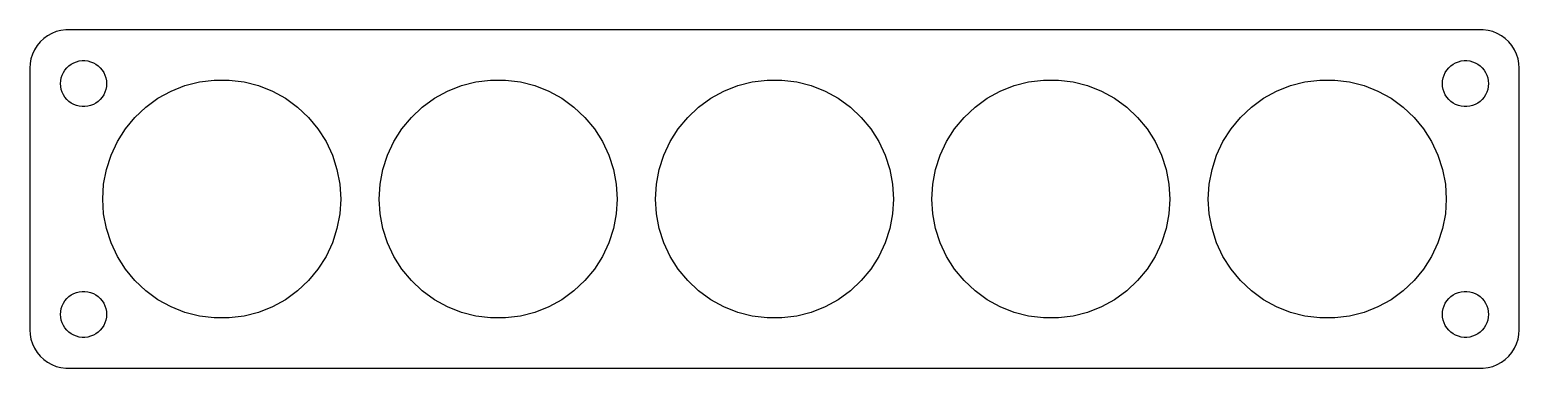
# Model space of a CAD drawing. Header units: metres. Extents: x -97 to 97, y 32 to 76.
import ezdxf

# ---------------------------------------------------------------- set-up
doc = ezdxf.new("R2010")
doc.units = ezdxf.units.M

msp = doc.modelspace()

# ---------------------------------------------------------------- linework, layer by layer
for p, q in [((-93.5451, 75.7553), (-94.1289, 75.5241)), ((-92.9369, 75.9114), (-93.5451, 75.7553)), ((-92.3139, 75.9901), (-92.9369, 75.9114)), ((92.3139, 75.9901), (-92.3139, 75.9901)), ((92.9369, 75.9114), (92.3139, 75.9901)), ((93.5451, 75.7553), (92.9369, 75.9114)), ((94.1289, 75.5241), (93.5451, 75.7553)), ((-96.0451, 73.9389), (-96.3815, 73.4088)), ((-95.6448, 74.4227), (-96.0451, 73.9389)), ((-95.1871, 74.8526), (-95.6448, 74.4227)), ((-94.6791, 75.2216), (-95.1871, 74.8526)), ((-94.1289, 75.5241), (-94.6791, 75.2216)), ((94.6791, 75.2216), (94.1289, 75.5241)), ((95.1871, 74.8526), (94.6791, 75.2216)), ((95.6448, 74.4227), (95.1871, 74.8526)), ((96.0451, 73.9389), (95.6448, 74.4227)), ((96.3815, 73.4088), (96.0451, 73.9389)), ((-96.8429, 72.2434), (-96.9606, 71.6267)), ((-96.6489, 72.8406), (-96.8429, 72.2434)), ((-96.3815, 73.4088), (-96.6489, 72.8406)), ((-91.2773, 71.7145), (-90.927, 71.8532)), ((-90.927, 71.8532), (-90.5621, 71.9469)), ((-90.5621, 71.9469), (-90.1884, 71.9941)), ((-90.1884, 71.9941), (-89.8116, 71.9941)), ((-89.8116, 71.9941), (-89.4379, 71.9469)), ((-89.4379, 71.9469), (-89.073, 71.8532)), ((-89.073, 71.8532), (-88.7227, 71.7145)), ((88.7227, 71.7145), (89.073, 71.8532)), ((89.073, 71.8532), (89.4379, 71.9469)), ((89.4379, 71.9469), (89.8116, 71.9941)), ((89.8116, 71.9941), (90.1884, 71.9941)), ((90.1884, 71.9941), (90.5621, 71.9469)), ((90.5621, 71.9469), (90.927, 71.8532)), ((90.927, 71.8532), (91.2773, 71.7145)), ((96.6489, 72.8406), (96.3815, 73.4088)), ((96.8429, 72.2434), (96.6489, 72.8406)), ((96.9606, 71.6267), (96.8429, 72.2434)), ((-96.9606, 71.6267), (-97, 71)), ((-97, 71), (-97, 37)), ((-92.9057, 69.7461), (-92.7893, 70.1044)), ((-92.7893, 70.1044), (-92.6289, 70.4453)), ((-92.6289, 70.4453), (-92.427, 70.7634)), ((-92.427, 70.7634), (-92.1869, 71.0536)), ((-92.1869, 71.0536), (-91.9123, 71.3115)), ((-91.9123, 71.3115), (-91.6075, 71.533)), ((-91.6075, 71.533), (-91.2773, 71.7145)), ((-88.7227, 71.7145), (-88.3925, 71.533)), ((-88.3925, 71.533), (-88.0877, 71.3115)), ((-88.0877, 71.3115), (-87.8131, 71.0536)), ((-87.8131, 71.0536), (-87.573, 70.7634)), ((-87.573, 70.7634), (-87.3711, 70.4453)), ((-87.3711, 70.4453), (-87.2107, 70.1044)), ((-87.2107, 70.1044), (-87.0943, 69.7461)), ((87.0943, 69.7461), (87.2107, 70.1044)), ((87.2107, 70.1044), (87.3711, 70.4453)), ((87.3711, 70.4453), (87.573, 70.7634)), ((87.573, 70.7634), (87.8131, 71.0536)), ((87.8131, 71.0536), (88.0877, 71.3115)), ((88.0877, 71.3115), (88.3925, 71.533)), ((88.3925, 71.533), (88.7227, 71.7145)), ((91.2773, 71.7145), (91.6075, 71.533)), ((91.6075, 71.533), (91.9123, 71.3115)), ((91.9123, 71.3115), (92.1869, 71.0536)), ((92.1869, 71.0536), (92.427, 70.7634)), ((92.427, 70.7634), (92.6289, 70.4453)), ((92.6289, 70.4453), (92.7893, 70.1044)), ((92.7893, 70.1044), (92.9057, 69.7461)), ((97, 71), (96.9606, 71.6267)), ((97, 37), (97, 71)), ((-93, 69), (-92.9763, 69.376)), ((-92.9763, 68.624), (-93, 69)), ((-92.9763, 69.376), (-92.9057, 69.7461)), ((-92.9057, 68.2539), (-92.9763, 68.624)), ((-92.7893, 67.8956), (-92.9057, 68.2539)), ((-87.0943, 68.2539), (-87.2107, 67.8956)), ((-87.0943, 69.7461), (-87.0237, 69.376)), ((-87.0237, 68.624), (-87.0943, 68.2539)), ((-87.0237, 69.376), (-87, 69)), ((-87, 69), (-87.0237, 68.624)), ((-80.3053, 67.0871), (-78.5996, 68.0248)), ((-78.5996, 68.0248), (-76.7898, 68.7414)), ((-76.7898, 68.7414), (-74.9044, 69.2254)), ((-74.9044, 69.2254), (-72.9733, 69.4694)), ((-72.9733, 69.4694), (-71.0267, 69.4694)), ((-71.0267, 69.4694), (-69.0956, 69.2254)), ((-69.0956, 69.2254), (-67.2102, 68.7414)), ((-67.2102, 68.7414), (-65.4004, 68.0248)), ((-65.4004, 68.0248), (-63.6947, 67.0871)), ((-44.3053, 67.0871), (-42.5996, 68.0248)), ((-42.5996, 68.0248), (-40.7898, 68.7414)), ((-40.7898, 68.7414), (-38.9044, 69.2254)), ((-38.9044, 69.2254), (-36.9733, 69.4694)), ((-36.9733, 69.4694), (-35.0267, 69.4694)), ((-35.0267, 69.4694), (-33.0956, 69.2254)), ((-33.0956, 69.2254), (-31.2102, 68.7414)), ((-31.2102, 68.7414), (-29.4004, 68.0248)), ((-29.4004, 68.0248), (-27.6947, 67.0871)), ((-8.3053, 67.0871), (-6.5996, 68.0248)), ((-6.5996, 68.0248), (-4.7897, 68.7414)), ((-4.7897, 68.7414), (-2.9044, 69.2254)), ((-2.9044, 69.2254), (-0.9733, 69.4694)), ((-0.9733, 69.4694), (0.9733, 69.4694)), ((0.9733, 69.4694), (2.9044, 69.2254)), ((2.9044, 69.2254), (4.7897, 68.7414)), ((4.7897, 68.7414), (6.5996, 68.0248)), ((6.5996, 68.0248), (8.3053, 67.0871)), ((27.6947, 67.0871), (29.4004, 68.0248)), ((29.4004, 68.0248), (31.2102, 68.7414)), ((31.2102, 68.7414), (33.0956, 69.2254)), ((33.0956, 69.2254), (35.0267, 69.4694)), ((35.0267, 69.4694), (36.9733, 69.4694)), ((36.9733, 69.4694), (38.9044, 69.2254)), ((38.9044, 69.2254), (40.7898, 68.7414)), ((40.7898, 68.7414), (42.5996, 68.0248)), ((42.5996, 68.0248), (44.3053, 67.0871)), ((63.6947, 67.0871), (65.4004, 68.0248)), ((65.4004, 68.0248), (67.2102, 68.7414)), ((67.2102, 68.7414), (69.0956, 69.2254)), ((69.0956, 69.2254), (71.0267, 69.4694)), ((71.0267, 69.4694), (72.9733, 69.4694)), ((72.9733, 69.4694), (74.9044, 69.2254)), ((74.9044, 69.2254), (76.7898, 68.7414)), ((76.7898, 68.7414), (78.5996, 68.0248)), ((78.5996, 68.0248), (80.3053, 67.0871)), ((87, 69), (87.0237, 69.376)), ((87.0237, 68.624), (87, 69)), ((87.0237, 69.376), (87.0943, 69.7461)), ((87.0943, 68.2539), (87.0237, 68.624)), ((87.2107, 67.8956), (87.0943, 68.2539)), ((92.9057, 68.2539), (92.7893, 67.8956)), ((92.9057, 69.7461), (92.9763, 69.376)), ((92.9763, 68.624), (92.9057, 68.2539)), ((92.9763, 69.376), (93, 69)), ((93, 69), (92.9763, 68.624)), ((-92.6289, 67.5547), (-92.7893, 67.8956)), ((-92.427, 67.2366), (-92.6289, 67.5547)), ((-92.1869, 66.9464), (-92.427, 67.2366)), ((-91.9123, 66.6884), (-92.1869, 66.9464)), ((-91.6075, 66.467), (-91.9123, 66.6884)), ((-91.2773, 66.2855), (-91.6075, 66.467)), ((-90.927, 66.1468), (-91.2773, 66.2855)), ((-90.5621, 66.0531), (-90.927, 66.1468)), ((-90.1884, 66.0059), (-90.5621, 66.0531)), ((-89.8116, 66.0059), (-90.1884, 66.0059)), ((-89.4379, 66.0531), (-89.8116, 66.0059)), ((-89.073, 66.1468), (-89.4379, 66.0531)), ((-88.7227, 66.2855), (-89.073, 66.1468)), ((-88.3925, 66.467), (-88.7227, 66.2855)), ((-88.0877, 66.6884), (-88.3925, 66.467)), ((-87.8131, 66.9464), (-88.0877, 66.6884)), ((-87.573, 67.2366), (-87.8131, 66.9464)), ((-87.3711, 67.5547), (-87.573, 67.2366)), ((-87.2107, 67.8956), (-87.3711, 67.5547)), ((-81.8801, 65.9429), (-80.3053, 67.0871)), ((-63.6947, 67.0871), (-62.1199, 65.9429)), ((-45.8801, 65.9429), (-44.3053, 67.0871)), ((-27.6947, 67.0871), (-26.1199, 65.9429)), ((-9.8801, 65.9429), (-8.3053, 67.0871)), ((8.3053, 67.0871), (9.8801, 65.9429)), ((26.1199, 65.9429), (27.6947, 67.0871)), ((44.3053, 67.0871), (45.8801, 65.9429)), ((62.1199, 65.9429), (63.6947, 67.0871)), ((80.3053, 67.0871), (81.8801, 65.9429)), ((87.3711, 67.5547), (87.2107, 67.8956)), ((87.573, 67.2366), (87.3711, 67.5547)), ((87.8131, 66.9464), (87.573, 67.2366)), ((88.0877, 66.6884), (87.8131, 66.9464)), ((88.3925, 66.467), (88.0877, 66.6884)), ((88.7227, 66.2855), (88.3925, 66.467)), ((89.073, 66.1468), (88.7227, 66.2855)), ((89.4379, 66.0531), (89.073, 66.1468)), ((89.8116, 66.0059), (89.4379, 66.0531)), ((90.1884, 66.0059), (89.8116, 66.0059)), ((90.5621, 66.0531), (90.1884, 66.0059)), ((90.927, 66.1468), (90.5621, 66.0531)), ((91.2773, 66.2855), (90.927, 66.1468)), ((91.6075, 66.467), (91.2773, 66.2855)), ((91.9123, 66.6884), (91.6075, 66.467)), ((92.1869, 66.9464), (91.9123, 66.6884)), ((92.427, 67.2366), (92.1869, 66.9464)), ((92.6289, 67.5547), (92.427, 67.2366)), ((92.7893, 67.8956), (92.6289, 67.5547)), ((-84.5398, 63.1107), (-83.299, 64.6105)), ((-83.299, 64.6105), (-81.8801, 65.9429)), ((-62.1199, 65.9429), (-60.701, 64.6105)), ((-60.701, 64.6105), (-59.4602, 63.1107)), ((-48.5398, 63.1107), (-47.299, 64.6105)), ((-47.299, 64.6105), (-45.8801, 65.9429)), ((-26.1199, 65.9429), (-24.701, 64.6105)), ((-24.701, 64.6105), (-23.4602, 63.1107)), ((-12.5397, 63.1107), (-11.299, 64.6105)), ((-11.299, 64.6105), (-9.8801, 65.9429)), ((9.8801, 65.9429), (11.299, 64.6105)), ((11.299, 64.6105), (12.5397, 63.1107)), ((23.4602, 63.1107), (24.701, 64.6105)), ((24.701, 64.6105), (26.1199, 65.9429)), ((45.8801, 65.9429), (47.299, 64.6105)), ((47.299, 64.6105), (48.5398, 63.1107)), ((59.4602, 63.1107), (60.701, 64.6105)), ((60.701, 64.6105), (62.1199, 65.9429)), ((81.8801, 65.9429), (83.299, 64.6105)), ((83.299, 64.6105), (84.5398, 63.1107)), ((-85.5827, 61.4672), (-84.5398, 63.1107)), ((-59.4602, 63.1107), (-58.4172, 61.4672)), ((-49.5827, 61.4672), (-48.5398, 63.1107)), ((-23.4602, 63.1107), (-22.4172, 61.4672)), ((-13.5827, 61.4672), (-12.5397, 63.1107)), ((12.5397, 63.1107), (13.5827, 61.4672)), ((22.4172, 61.4672), (23.4602, 63.1107)), ((48.5398, 63.1107), (49.5827, 61.4672)), ((58.4172, 61.4672), (59.4602, 63.1107)), ((84.5398, 63.1107), (85.5827, 61.4672)), ((-86.4115, 59.7059), (-85.5827, 61.4672)), ((-58.4172, 61.4672), (-57.5885, 59.7059)), ((-50.4115, 59.7059), (-49.5827, 61.4672)), ((-22.4172, 61.4672), (-21.5885, 59.7059)), ((-14.4115, 59.7059), (-13.5827, 61.4672)), ((13.5827, 61.4672), (14.4115, 59.7059)), ((21.5885, 59.7059), (22.4172, 61.4672)), ((49.5827, 61.4672), (50.4115, 59.7059)), ((57.5885, 59.7059), (58.4172, 61.4672)), ((85.5827, 61.4672), (86.4115, 59.7059)), ((-87.013, 57.8547), (-86.4115, 59.7059)), ((-57.5885, 59.7059), (-56.987, 57.8547)), ((-51.013, 57.8547), (-50.4115, 59.7059)), ((-21.5885, 59.7059), (-20.987, 57.8547)), ((-15.013, 57.8547), (-14.4115, 59.7059)), ((14.4115, 59.7059), (15.013, 57.8547)), ((20.987, 57.8547), (21.5885, 59.7059)), ((50.4115, 59.7059), (51.013, 57.8547)), ((56.987, 57.8547), (57.5885, 59.7059)), ((86.4115, 59.7059), (87.013, 57.8547)), ((-87.3778, 55.9427), (-87.013, 57.8547)), ((-56.987, 57.8547), (-56.6222, 55.9427)), ((-51.3778, 55.9427), (-51.013, 57.8547)), ((-20.987, 57.8547), (-20.6222, 55.9427)), ((-15.3778, 55.9427), (-15.013, 57.8547)), ((15.013, 57.8547), (15.3778, 55.9427)), ((20.6222, 55.9427), (20.987, 57.8547)), ((51.013, 57.8547), (51.3778, 55.9427)), ((56.6222, 55.9427), (56.987, 57.8547)), ((87.013, 57.8547), (87.3778, 55.9427)), ((-87.5, 54), (-87.3778, 55.9427)), ((-56.6222, 55.9427), (-56.5, 54)), ((-51.5, 54), (-51.3778, 55.9427)), ((-20.6222, 55.9427), (-20.5, 54)), ((-15.5, 54), (-15.3778, 55.9427)), ((15.3778, 55.9427), (15.5, 54)), ((20.5, 54), (20.6222, 55.9427)), ((51.3778, 55.9427), (51.5, 54)), ((56.5, 54), (56.6222, 55.9427)), ((87.3778, 55.9427), (87.5, 54)), ((-87.3778, 52.0573), (-87.5, 54)), ((-56.5, 54), (-56.6222, 52.0573)), ((-51.3778, 52.0573), (-51.5, 54)), ((-20.5, 54), (-20.6222, 52.0573)), ((-15.3778, 52.0573), (-15.5, 54)), ((15.5, 54), (15.3778, 52.0573)), ((20.6222, 52.0573), (20.5, 54)), ((51.5, 54), (51.3778, 52.0573)), ((56.6222, 52.0573), (56.5, 54)), ((87.5, 54), (87.3778, 52.0573)), ((-87.013, 50.1453), (-87.3778, 52.0573)), ((-56.6222, 52.0573), (-56.987, 50.1453)), ((-51.013, 50.1453), (-51.3778, 52.0573)), ((-20.6222, 52.0573), (-20.987, 50.1453)), ((-15.013, 50.1453), (-15.3778, 52.0573)), ((15.3778, 52.0573), (15.013, 50.1453)), ((20.987, 50.1453), (20.6222, 52.0573)), ((51.3778, 52.0573), (51.013, 50.1453)), ((56.987, 50.1453), (56.6222, 52.0573)), ((87.3778, 52.0573), (87.013, 50.1453)), ((-86.4115, 48.2941), (-87.013, 50.1453)), ((-56.987, 50.1453), (-57.5885, 48.2941)), ((-50.4115, 48.2941), (-51.013, 50.1453)), ((-20.987, 50.1453), (-21.5885, 48.2941)), ((-14.4115, 48.2941), (-15.013, 50.1453)), ((15.013, 50.1453), (14.4115, 48.2941)), ((21.5885, 48.2941), (20.987, 50.1453)), ((51.013, 50.1453), (50.4115, 48.2941)), ((57.5885, 48.2941), (56.987, 50.1453)), ((87.013, 50.1453), (86.4115, 48.2941)), ((-85.5827, 46.5328), (-86.4115, 48.2941)), ((-57.5885, 48.2941), (-58.4172, 46.5328)), ((-49.5827, 46.5328), (-50.4115, 48.2941)), ((-21.5885, 48.2941), (-22.4172, 46.5328)), ((-13.5827, 46.5328), (-14.4115, 48.2941)), ((14.4115, 48.2941), (13.5827, 46.5328)), ((22.4172, 46.5328), (21.5885, 48.2941)), ((50.4115, 48.2941), (49.5827, 46.5328)), ((58.4172, 46.5328), (57.5885, 48.2941)), ((86.4115, 48.2941), (85.5827, 46.5328)), ((-84.5398, 44.8893), (-85.5827, 46.5328)), ((-83.299, 43.3895), (-84.5398, 44.8893)), ((-59.4602, 44.8893), (-60.701, 43.3895)), ((-58.4172, 46.5328), (-59.4602, 44.8893)), ((-48.5398, 44.8893), (-49.5827, 46.5328)), ((-47.299, 43.3895), (-48.5398, 44.8893)), ((-23.4602, 44.8893), (-24.701, 43.3895)), ((-22.4172, 46.5328), (-23.4602, 44.8893)), ((-12.5397, 44.8893), (-13.5827, 46.5328)), ((-11.299, 43.3895), (-12.5397, 44.8893)), ((12.5397, 44.8893), (11.299, 43.3895)), ((13.5827, 46.5328), (12.5397, 44.8893)), ((23.4602, 44.8893), (22.4172, 46.5328)), ((24.701, 43.3895), (23.4602, 44.8893)), ((48.5398, 44.8893), (47.299, 43.3895)), ((49.5827, 46.5328), (48.5398, 44.8893)), ((59.4602, 44.8893), (58.4172, 46.5328)), ((60.701, 43.3895), (59.4602, 44.8893)), ((84.5398, 44.8893), (83.299, 43.3895)), ((85.5827, 46.5328), (84.5398, 44.8893)), ((-81.8801, 42.0571), (-83.299, 43.3895)), ((-60.701, 43.3895), (-62.1199, 42.0571)), ((-45.8801, 42.0571), (-47.299, 43.3895)), ((-24.701, 43.3895), (-26.1199, 42.0571)), ((-9.8801, 42.0571), (-11.299, 43.3895)), ((11.299, 43.3895), (9.8801, 42.0571)), ((26.1199, 42.0571), (24.701, 43.3895)), ((47.299, 43.3895), (45.8801, 42.0571)), ((62.1199, 42.0571), (60.701, 43.3895)), ((83.299, 43.3895), (81.8801, 42.0571)), ((-92.6289, 40.4453), (-92.427, 40.7634)), ((-92.427, 40.7634), (-92.1869, 41.0536)), ((-92.1869, 41.0536), (-91.9123, 41.3116)), ((-91.9123, 41.3116), (-91.6075, 41.533)), ((-91.6075, 41.533), (-91.2773, 41.7145)), ((-91.2773, 41.7145), (-90.927, 41.8532)), ((-90.927, 41.8532), (-90.5621, 41.9469)), ((-90.5621, 41.9469), (-90.1884, 41.9941)), ((-90.1884, 41.9941), (-89.8116, 41.9941)), ((-89.8116, 41.9941), (-89.4379, 41.9469)), ((-89.4379, 41.9469), (-89.073, 41.8532)), ((-89.073, 41.8532), (-88.7227, 41.7145)), ((-88.7227, 41.7145), (-88.3925, 41.533)), ((-88.3925, 41.533), (-88.0877, 41.3116)), ((-88.0877, 41.3116), (-87.8131, 41.0536)), ((-87.8131, 41.0536), (-87.573, 40.7634)), ((-87.573, 40.7634), (-87.3711, 40.4453)), ((-80.3053, 40.9129), (-81.8801, 42.0571)), ((-78.5996, 39.9752), (-80.3053, 40.9129)), ((-63.6947, 40.9129), (-65.4004, 39.9752)), ((-62.1199, 42.0571), (-63.6947, 40.9129)), ((-44.3053, 40.9129), (-45.8801, 42.0571)), ((-42.5996, 39.9752), (-44.3053, 40.9129)), ((-27.6947, 40.9129), (-29.4004, 39.9752)), ((-26.1199, 42.0571), (-27.6947, 40.9129)), ((-8.3053, 40.9129), (-9.8801, 42.0571)), ((-6.5996, 39.9752), (-8.3053, 40.9129)), ((8.3053, 40.9129), (6.5996, 39.9752)), ((9.8801, 42.0571), (8.3053, 40.9129)), ((27.6947, 40.9129), (26.1199, 42.0571)), ((29.4004, 39.9752), (27.6947, 40.9129)), ((44.3053, 40.9129), (42.5996, 39.9752)), ((45.8801, 42.0571), (44.3053, 40.9129)), ((63.6947, 40.9129), (62.1199, 42.0571)), ((65.4004, 39.9752), (63.6947, 40.9129)), ((80.3053, 40.9129), (78.5996, 39.9752)), ((81.8801, 42.0571), (80.3053, 40.9129)), ((87.3711, 40.4453), (87.573, 40.7634)), ((87.573, 40.7634), (87.8131, 41.0536)), ((87.8131, 41.0536), (88.0877, 41.3116)), ((88.0877, 41.3116), (88.3925, 41.533)), ((88.3925, 41.533), (88.7227, 41.7145)), ((88.7227, 41.7145), (89.073, 41.8532)), ((89.073, 41.8532), (89.4379, 41.9469)), ((89.4379, 41.9469), (89.8116, 41.9941)), ((89.8116, 41.9941), (90.1884, 41.9941)), ((90.1884, 41.9941), (90.5621, 41.9469)), ((90.5621, 41.9469), (90.927, 41.8532)), ((90.927, 41.8532), (91.2773, 41.7145)), ((91.2773, 41.7145), (91.6075, 41.533)), ((91.6075, 41.533), (91.9123, 41.3116)), ((91.9123, 41.3116), (92.1869, 41.0536)), ((92.1869, 41.0536), (92.427, 40.7634)), ((92.427, 40.7634), (92.6289, 40.4453)), ((-93, 39), (-92.9763, 39.376)), ((-92.9763, 38.624), (-93, 39)), ((-92.9763, 39.376), (-92.9057, 39.7461)), ((-92.9057, 39.7461), (-92.7893, 40.1044)), ((-92.7893, 40.1044), (-92.6289, 40.4453)), ((-87.3711, 40.4453), (-87.2107, 40.1044)), ((-87.2107, 40.1044), (-87.0943, 39.7461)), ((-87.0943, 39.7461), (-87.0237, 39.376)), ((-87.0237, 39.376), (-87, 39)), ((-87, 39), (-87.0237, 38.624)), ((-76.7898, 39.2586), (-78.5996, 39.9752)), ((-74.9044, 38.7746), (-76.7898, 39.2586)), ((-67.2102, 39.2586), (-69.0956, 38.7746)), ((-65.4004, 39.9752), (-67.2102, 39.2586)), ((-40.7898, 39.2586), (-42.5996, 39.9752)), ((-38.9044, 38.7746), (-40.7898, 39.2586)), ((-31.2102, 39.2586), (-33.0956, 38.7746)), ((-29.4004, 39.9752), (-31.2102, 39.2586)), ((-4.7897, 39.2586), (-6.5996, 39.9752)), ((-2.9044, 38.7746), (-4.7897, 39.2586)), ((4.7897, 39.2586), (2.9044, 38.7746)), ((6.5996, 39.9752), (4.7897, 39.2586)), ((31.2102, 39.2586), (29.4004, 39.9752)), ((33.0956, 38.7746), (31.2102, 39.2586)), ((40.7898, 39.2586), (38.9044, 38.7746)), ((42.5996, 39.9752), (40.7898, 39.2586)), ((67.2102, 39.2586), (65.4004, 39.9752)), ((69.0956, 38.7746), (67.2102, 39.2586)), ((76.7898, 39.2586), (74.9044, 38.7746)), ((78.5996, 39.9752), (76.7898, 39.2586)), ((87, 39), (87.0237, 39.376)), ((87.0237, 38.624), (87, 39)), ((87.0237, 39.376), (87.0943, 39.7461)), ((87.0943, 39.7461), (87.2107, 40.1044)), ((87.2107, 40.1044), (87.3711, 40.4453)), ((92.6289, 40.4453), (92.7893, 40.1044)), ((92.7893, 40.1044), (92.9057, 39.7461)), ((92.9057, 39.7461), (92.9763, 39.376)), ((92.9763, 39.376), (93, 39)), ((93, 39), (92.9763, 38.624)), ((-97, 37), (-96.9606, 36.3733)), ((-92.9057, 38.2539), (-92.9763, 38.624)), ((-92.7893, 37.8956), (-92.9057, 38.2539)), ((-92.6289, 37.5547), (-92.7893, 37.8956)), ((-92.427, 37.2366), (-92.6289, 37.5547)), ((-92.1869, 36.9464), (-92.427, 37.2366)), ((-91.9123, 36.6885), (-92.1869, 36.9464)), ((-87.8131, 36.9464), (-88.0877, 36.6885)), ((-87.573, 37.2366), (-87.8131, 36.9464)), ((-87.3711, 37.5547), (-87.573, 37.2366)), ((-87.2107, 37.8956), (-87.3711, 37.5547)), ((-87.0943, 38.2539), (-87.2107, 37.8956)), ((-87.0237, 38.624), (-87.0943, 38.2539)), ((-72.9733, 38.5306), (-74.9044, 38.7746)), ((-71.0267, 38.5306), (-72.9733, 38.5306)), ((-69.0956, 38.7746), (-71.0267, 38.5306)), ((-36.9733, 38.5306), (-38.9044, 38.7746)), ((-35.0267, 38.5306), (-36.9733, 38.5306)), ((-33.0956, 38.7746), (-35.0267, 38.5306)), ((-0.9733, 38.5306), (-2.9044, 38.7746)), ((0.9733, 38.5306), (-0.9733, 38.5306)), ((2.9044, 38.7746), (0.9733, 38.5306)), ((35.0267, 38.5306), (33.0956, 38.7746)), ((36.9733, 38.5306), (35.0267, 38.5306)), ((38.9044, 38.7746), (36.9733, 38.5306)), ((71.0267, 38.5306), (69.0956, 38.7746)), ((72.9733, 38.5306), (71.0267, 38.5306)), ((74.9044, 38.7746), (72.9733, 38.5306)), ((87.0943, 38.2539), (87.0237, 38.624)), ((87.2107, 37.8956), (87.0943, 38.2539)), ((87.3711, 37.5547), (87.2107, 37.8956)), ((87.573, 37.2366), (87.3711, 37.5547)), ((87.8131, 36.9464), (87.573, 37.2366)), ((88.0877, 36.6885), (87.8131, 36.9464)), ((92.1869, 36.9464), (91.9123, 36.6885)), ((92.427, 37.2366), (92.1869, 36.9464)), ((92.6289, 37.5547), (92.427, 37.2366)), ((92.7893, 37.8956), (92.6289, 37.5547)), ((92.9057, 38.2539), (92.7893, 37.8956)), ((92.9763, 38.624), (92.9057, 38.2539)), ((96.9606, 36.3733), (97, 37)), ((-96.9606, 36.3733), (-96.8429, 35.7566)), ((-96.8429, 35.7566), (-96.6489, 35.1594)), ((-96.6489, 35.1594), (-96.3815, 34.5912)), ((-91.6075, 36.467), (-91.9123, 36.6885)), ((-91.2773, 36.2855), (-91.6075, 36.467)), ((-90.927, 36.1468), (-91.2773, 36.2855)), ((-90.5621, 36.0531), (-90.927, 36.1468)), ((-90.1884, 36.0059), (-90.5621, 36.0531)), ((-89.8116, 36.0059), (-90.1884, 36.0059)), ((-89.4379, 36.0531), (-89.8116, 36.0059)), ((-89.073, 36.1468), (-89.4379, 36.0531)), ((-88.7227, 36.2855), (-89.073, 36.1468)), ((-88.3925, 36.467), (-88.7227, 36.2855)), ((-88.0877, 36.6885), (-88.3925, 36.467)), ((88.3925, 36.467), (88.0877, 36.6885)), ((88.7227, 36.2855), (88.3925, 36.467)), ((89.073, 36.1468), (88.7227, 36.2855)), ((89.4379, 36.0531), (89.073, 36.1468)), ((89.8116, 36.0059), (89.4379, 36.0531)), ((90.1884, 36.0059), (89.8116, 36.0059)), ((90.5621, 36.0531), (90.1884, 36.0059)), ((90.927, 36.1468), (90.5621, 36.0531)), ((91.2773, 36.2855), (90.927, 36.1468)), ((91.6075, 36.467), (91.2773, 36.2855)), ((91.9123, 36.6885), (91.6075, 36.467)), ((96.3815, 34.5912), (96.6489, 35.1594)), ((96.6489, 35.1594), (96.8429, 35.7566)), ((96.8429, 35.7566), (96.9606, 36.3733)), ((-96.3815, 34.5912), (-96.0451, 34.0611)), ((-96.0451, 34.0611), (-95.6448, 33.5773)), ((-95.6448, 33.5773), (-95.1871, 33.1474)), ((-95.1871, 33.1474), (-94.6791, 32.7784)), ((94.6791, 32.7784), (95.1871, 33.1474)), ((95.1871, 33.1474), (95.6448, 33.5773)), ((95.6448, 33.5773), (96.0451, 34.0611)), ((96.0451, 34.0611), (96.3815, 34.5912)), ((-94.6791, 32.7784), (-94.1289, 32.4759)), ((-94.1289, 32.4759), (-93.5451, 32.2447)), ((-93.5451, 32.2447), (-92.9369, 32.0886)), ((-92.9369, 32.0886), (-92.3139, 32.0099)), ((-92.3139, 32.0099), (92.3139, 32.0099)), ((92.3139, 32.0099), (92.9369, 32.0886)), ((92.9369, 32.0886), (93.5451, 32.2447)), ((93.5451, 32.2447), (94.1289, 32.4759)), ((94.1289, 32.4759), (94.6791, 32.7784))]:
    msp.add_line(p, q)

doc.saveas('drawing.dxf')
